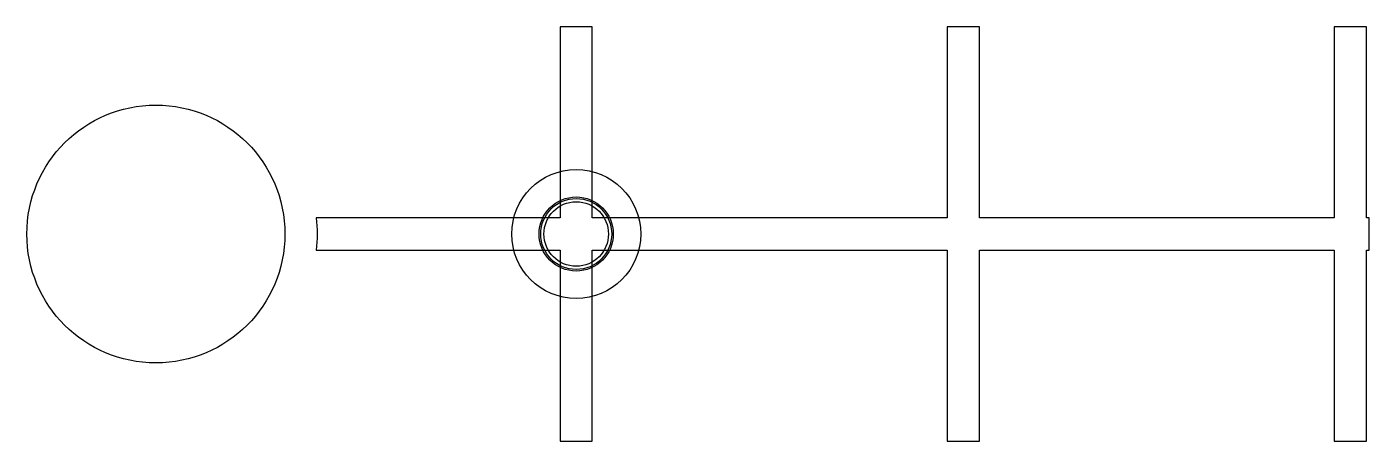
# Model space of a CAD drawing. Header units: millimetres. Extents: x 42.4 to 125.6, y 29.8 to 55.5.
import ezdxf

# ---------------------------------------------------------------- set-up
doc = ezdxf.new("R2010")
doc.units = ezdxf.units.MM
doc.layers.get('0').update_dxf_attribs({"linetype": 'CONTINUOUS'})

msp = doc.modelspace()

# ---------------------------------------------------------------- linework, layer by layer
msp.add_lwpolyline([(75.468, 29.796), (77.468, 29.796), (77.468, 41.65), (99.468, 41.65), (99.468, 29.796), (101.468, 29.796), (101.468, 41.65), (123.468, 41.65), (123.468, 29.796), (125.468, 29.796), (125.468, 41.65), (125.642, 41.65), (125.642, 43.65), (125.468, 43.65), (125.468, 55.504), (123.468, 55.504), (123.468, 43.65), (101.468, 43.65), (101.468, 55.504), (99.468, 55.504), (99.468, 43.65), (77.468, 43.65), (77.468, 55.504), (75.468, 55.504), (75.468, 43.65), (60.35, 43.65, -0.050126), (60.35, 41.65), (75.468, 41.65)], format="xyb", close=True)
for centre, radius in [((50.4, 42.65), 8), ((76.468, 42.65), 4), ((76.468, 42.65), 2.3), ((76.468, 42.65), 2.2), ((76.468, 42.65), 2)]:
    msp.add_circle(centre, radius)

doc.saveas('drawing.dxf')
